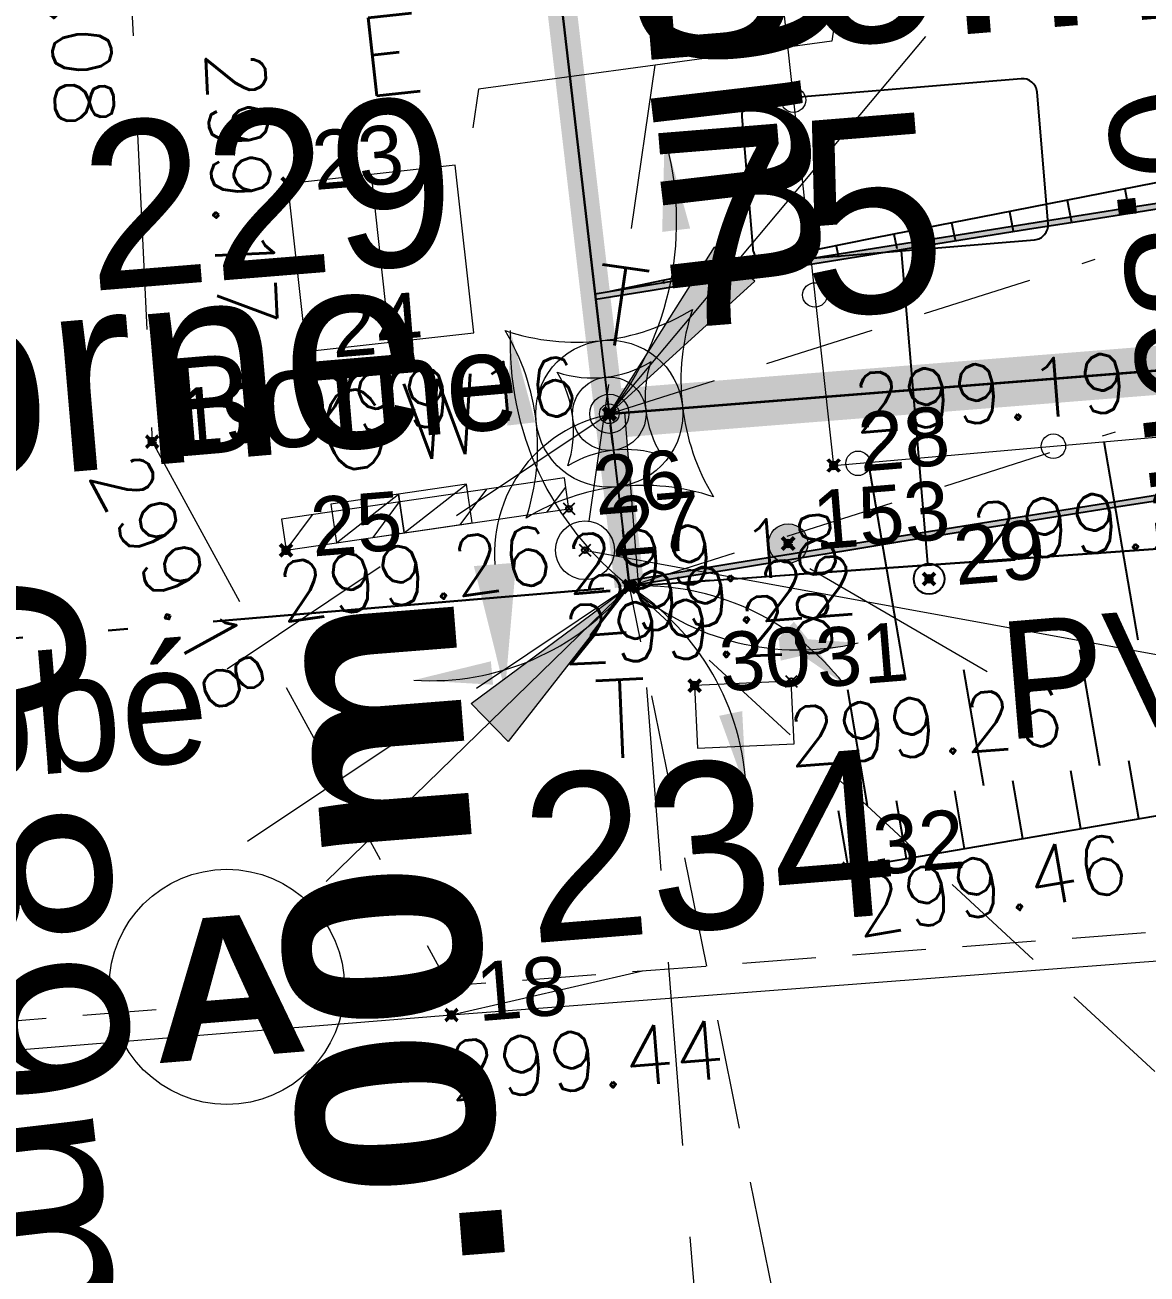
# Model space of a CAD drawing. Header units: metres. Extents: x 1851758 to 1852050, y 5187822 to 5188223.
# Drawn here: x 1851860.5 to 1851866.22, y 5187874.66 to 5187881.03 of the extents above; entities that cross this region are included whole.
import ezdxf
from ezdxf.enums import TextEntityAlignment as Align

# ---------------------------------------------------------------- set-up
doc = ezdxf.new("R2010")
doc.units = ezdxf.units.M
doc.header["$LTSCALE"] = 2.5
doc.header["$PDMODE"] = 35
doc.header["$PDSIZE"] = 0.03
for name, pattern in [('L18', [0.6, 0.4, -0.2]), ('L42', [2.5, 2, -0.1, 0.1, -0.1, 0.1, -0.1]), ('L5', [1.15, 0.8, -0.175, 0, -0.175]), ('L8', [0.225, 0.15, -0.075])]:
    doc.linetypes.add(name, pattern=pattern)
doc.layers.get('0').update_dxf_attribs({"linetype": 'CONTINUOUS', "lineweight": 30})
for name, color, linetype, lineweight in [('AFF', 7, 'CONTINUOUS', 5), ('AFF_TXT', 7, 'CONTINUOUS', 15), ('CLO_HAC', 251, 'CONTINUOUS', 15), ('CLO_LEG', 7, 'CONTINUOUS', 15), ('CLO_MUR', 7, 'CONTINUOUS', 15), ('EAU', 4, 'CONTINUOUS', 5), ('EAU_TXT', 4, 'CONTINUOUS', 5), ('EDF', 1, 'CONTINUOUS', 5), ('EDF_TXT', 1, 'CONTINUOUS', 5), ('GAZ', 20, 'CONTINUOUS', 5), ('GAZ_TXT', 20, 'CONTINUOUS', 5), ('P', 7, 'CONTINUOUS', 50), ('PAR', 11, 'L5', 30), ('PAR_ALIGNT', 1, 'L18', 30), ('PAR_ALIGNT_TXT', 1, 'CONTINUOUS', 15), ('PAR_COT', 150, 'CONTINUOUS', 20), ('PRO_IMP_REP', 6, 'CONTINUOUS', 15), ('PRO_IMP_REP_VENTE', 6, 'CONTINUOUS', 15), ('PRO_PAR_COT_DA', 150, 'CONTINUOUS', 20), ('PRO_PAR_DA', 1, 'CONTINUOUS', 35), ('PRO_PAR_P', 7, 'CONTINUOUS', 70), ('PRO_PAR_P_DA', 7, 'CONTINUOUS', 70), ('PRO_PAR_SURF', 157, 'CONTINUOUS', 20), ('PTT', 3, 'CONTINUOUS', 5), ('PTT_AER', 3, 'L42', 18), ('PTT_TXT', 3, 'CONTINUOUS', 5), ('SIG', 200, 'CONTINUOUS', 20), ('SOL', 7, 'L18', 15), ('SOL_TXT', 7, 'CONTINUOUS', 13), ('TAL', 34, 'CONTINUOUS', 25), ('VOI', 251, 'CONTINUOUS', 20), ('Z', 7, 'CONTINUOUS', 9)]:
    doc.layers.add(name, color=color, linetype=linetype, lineweight=lineweight)
for name, color, linetype in [('MOB', 8, 'CONTINUOUS'), ('PRO_PAR_HAC', 7, 'CONTINUOUS'), ('PRO_PAR_N', 6, 'CONTINUOUS'), ('PRO_PAR_N_DA', 6, 'CONTINUOUS'), ('PRO_VOI', 7, 'CONTINUOUS'), ('PRO_VOI_PLANCHETTES', 232, 'CONTINUOUS'), ('TAL_HACH', 44, 'CONTINUOUS')]:
    doc.layers.add(name, color=color, linetype=linetype)
for name, color, linetype, plot in [('N', 1, 'CONTINUOUS', False), ('NCACHE', 7, 'CONTINUOUS', False), ('PCACHE', 7, 'CONTINUOUS', False), ('PRO_PAR_CONT_DA', 40, 'CONTINUOUS', False), ('ZCACHE', 7, 'CONTINUOUS', False)]:
    doc.layers.add(name, color=color, linetype=linetype, plot=plot)
doc.styles.add('_ECRITURE', font='NEWSGOTN.TTF')
doc.styles.add('ARIAL_B', font='arialbd.ttf', dxfattribs={"width": 1.1})
doc.styles.add('Ecriture', font='NEWSGOTN.TTF')
doc.styles.add('SIMPLEX', font='SIMPLEX.SHX', dxfattribs={"oblique": 27})
doc.styles.get("Standard").update_dxf_attribs({"font": 'arial.ttf'})

# ---------------------------------------------------------------- blocks, each defined once
blk = doc.blocks.new('TCPOINT')
blk.add_point((0, 0))
at = {"layer": 'N'}
blk.add_attdef('MAT', (0.2, 0.2), '', height=0.34, dxfattribs=at)
at = {"layer": 'Z', "style": 'SIMPLEX'}
blk.add_attdef('ALT', (0.2, -0.54), '', height=0.34, dxfattribs=at)
blk = doc.blocks.new('*U56')
at = {"layer": 'EAU', "flags": 128}
for points in [[(0, 0.8604), (0, 0)], [(0.8604, 0.8604), (0, 0.8604)], [(0.8604, 0), (0.8604, 0.8604)], [(0, 0), (0.8604, 0)]]:
    blk.add_lwpolyline(points, dxfattribs=at)
at = {"layer": 'EAU'}
blk.add_lwpolyline([(0.8604, 0.4302), (0, 0.4302)], dxfattribs=at)
at = {"layer": 'EAU_TXT', "style": 'SIMPLEX'}
blk.add_attdef('EAU_TXT', text='', height=0.4, rotation=90, dxfattribs=at).set_placement((-0.5957, 0.5959), align=Align.MIDDLE)
blk = doc.blocks.new('*U57')
at = {"layer": 'GAZ'}
blk.add_lwpolyline([(0.2, 0), (0, 0.35)], dxfattribs=at)
at = {"layer": 'GAZ', "flags": 128}
for points in [[(0, 0.35), (0, 0)], [(0.2, 0.35), (0, 0.35)], [(0.2, 0), (0.2, 0.35)], [(0, 0), (0.2, 0)]]:
    blk.add_lwpolyline(points, dxfattribs=at)
at = {"layer": 'GAZ_TXT', "style": 'SIMPLEX'}
blk.add_text('G', height=0.4, rotation=90, dxfattribs=at).set_placement((-0.3596, 0.168), align=Align.MIDDLE)
blk = doc.blocks.new('*U58')
at = {"layer": 'EDF'}
blk.add_lwpolyline([(0.2, 0), (0, 0.35)], dxfattribs=at)
at = {"layer": 'EDF', "flags": 128}
for points in [[(0, 0.35), (0, 0)], [(0.2, 0.35), (0, 0.35)], [(0.2, 0), (0.2, 0.35)], [(0, 0), (0.2, 0)]]:
    blk.add_lwpolyline(points, dxfattribs=at)
at = {"layer": 'EDF_TXT', "style": 'SIMPLEX'}
blk.add_attdef('EDF_TXT', text='', height=0.4, rotation=90, dxfattribs=at).set_placement((-0.3533, 0.2793), align=Align.MIDDLE)
blk = doc.blocks.new('MOB_02')
at = {"layer": 'MOB', "linetype": 'Continuous'}
blk.add_lwpolyline([(0, 1.679534), (0.680858, 1.679534, 0.414214), (0.755858, 1.754534), (0.755858, 2.428793, 0.414214), (0.680858, 2.503793), (-0.680858, 2.503793, 0.414214), (-0.755858, 2.428793), (-0.755858, 1.754534, 0.414214), (-0.680858, 1.679534)], format="xyb", close=True, dxfattribs=at)
at = {"layer": 'MOB'}
blk.add_lwpolyline([(0, 0.078125), (0, 1.679534)], dxfattribs=at)
blk.add_circle((0, 0), 0.078125, dxfattribs=at)
blk = doc.blocks.new('PTT_01')
at = {"layer": 'PTT'}
for points in [[(0.875, 2.95), (0.875, 2.75), (-0.875, 2.25), (-0.875, 2.05)], [(0, 1.6583), (0, 2.5)], [(0, 0.15), (0, 0.8536)]]:
    blk.add_lwpolyline(points, dxfattribs=at)
blk.add_circle((0, 0), 0.15, dxfattribs=at)
at = {"layer": 'PTT_TXT', "style": 'SIMPLEX'}
blk.add_attdef('PTT_TXT', text='', height=0.4, dxfattribs=at).set_placement((0, 1.256), align=Align.MIDDLE)
blk = doc.blocks.new('*U59')
at = {"layer": 'PTT', "flags": 128}
for points in [[(0, 0.4933), (0, 0)], [(0.32, 0.4933), (0, 0.4933)], [(0.32, 0), (0.32, 0.4933)], [(0, 0), (0.32, 0)]]:
    blk.add_lwpolyline(points, dxfattribs=at)
at = {"layer": 'PTT_TXT', "style": 'SIMPLEX'}
blk.add_attdef('PTT_TXT', text='', height=0.4, rotation=90, dxfattribs=at).set_placement((0.1525, -0.3819), align=Align.MIDDLE)
blk = doc.blocks.new('CLOLEG')
blk.add_circle((0, 0), 0.0625)
blk = doc.blocks.new('COTATION_02B')
at = {"layer": 'PAR_ALIGNT_TXT', "linetype": 'Continuous'}
blk.add_lwpolyline([(0, 0), (0, 0, -0.414214), (-0.288, -0.288), (-0.288, -0.288)], format="xyb", dxfattribs=at)
blk.add_solid([(-0.288, -0.2448), (-0.288, -0.3312), (-0.5472, -0.288)], dxfattribs=at)
blk = doc.blocks.new('*U107')
at = {"layer": 'PAR_COT'}
for points in [[(-0.2282, 1.6583), (0, 0)], [(-0.0013, 0.6698), (-0.1796, 0.6453)], [(-0.0013, 0.6698), (0, 0), (-0.1796, 0.6453)]]:
    blk.add_lwpolyline(points, dxfattribs=at)
blk.add_solid([(0, 0), (-0.1796, 0.6453), (-0.0013, 0.6698)], dxfattribs=at)
blk = doc.blocks.new('PAR_COT_01B')
at = {"layer": 'PAR_COT'}
blk.add_lwpolyline([(-1.1434, 0.3705, 0, 0.12, 0), (-0.7421, 0.3729, 0.12, 0.12, 0)], format="xyseb", dxfattribs=at)
blk.add_arc((-0.9301, -0.9209), 1.3089, 44.7149, 99.3768, dxfattribs=at)
blk = doc.blocks.new('PAR_COT_02B')
at = {"layer": 'PAR_COT'}
blk.add_lwpolyline([(-1.1393, -0.3767, 0, 0.1198, 0), (-0.7387, -0.3767, 0.1198, 0.1198, 0)], format="xyseb", dxfattribs=at)
blk.add_arc((-0.9341, 0.9139), 1.3068, 260.964, 315.6259, dxfattribs=at)
blk = doc.blocks.new('*U108')
at = {"layer": 'PAR_COT'}
for points in [[(-0.0661, -0.6666), (0, 0), (0.1138, -0.6601)], [(0.0516, -1.4384), (0, 0)], [(-0.0661, -0.6666), (0.1138, -0.6601)]]:
    blk.add_lwpolyline(points, dxfattribs=at)
blk.add_solid([(0, 0), (0.1138, -0.6601), (-0.0661, -0.6666)], dxfattribs=at)
blk = doc.blocks.new('BORNE IMP')
at = {"layer": 'PRO_IMP_REP'}
for radius in [0.375, 0.1]:
    blk.add_circle((0, 0), radius, dxfattribs=at)
for centre, start, end in [((-0.0473, 1.5182), 246.91866, 296.65352), ((-1.5182, -0.0473), 336.91866, 26.65352), ((1.5182, 0.0473), 156.91866, 206.65352), ((0.0473, -1.5182), 66.91866, 116.65352)]:
    blk.add_arc(centre, 1.144, start, end, dxfattribs=at)
blk = doc.blocks.new('PAR REP VENTE')
at = {"layer": 'PRO_IMP_REP_VENTE'}
for radius in [0.375, 0.1]:
    blk.add_circle((0, 0), radius, dxfattribs=at)
for centre, start, end in [((-0.17, 1.509), 251.5595, 301.2943), ((1.509, 0.17), 161.5595, 211.2943), ((-1.509, -0.17), 341.5595, 31.2943), ((0.17, -1.509), 71.5595, 121.2943)]:
    blk.add_arc(centre, 1.144, start, end, dxfattribs=at)

msp = doc.modelspace()

# ---------------------------------------------------------------- hatches: boundary and pattern name
at = {"layer": 'CLO_HAC'}
h = msp.add_hatch(dxfattribs=at)
h.set_pattern_fill('ANSI31', color=256, scale=0.1)
h.set_pattern_definition([(53.346, (1851861.8306, 5187878.35423), (-0.254716, 0.18954), [])])
h.paths.add_polyline_path([(1851863.2506, 5187878.7243), (1851861.8074, 5187878.5125), (1851861.8306, 5187878.3542), (1851863.2738, 5187878.566)])
at = {"layer": 'PRO_PAR_HAC'}
h = msp.add_hatch(color=3, dxfattribs=at)
h.dxf.hatch_style = 1
h.paths.add_polyline_path([(1851864.2919, 5187878.3888, -1), (1851864.4919, 5187878.3888, -1)], flags=16)
h.paths.add_polyline_path([(1851863.3418, 5187878.4463), (1851863.9591, 5187878.4964), (1851863.9219, 5187878.9544), (1851863.3046, 5187878.9043)], flags=9)
h.paths.add_polyline_path([(1851863.1973, 5187878.0484), (1851864.7707, 5187878.1761), (1851864.7343, 5187878.6246), (1851863.1609, 5187878.4969)], flags=9)
h.paths.add_polyline_path([(1851863.4241, 5187878.2414), (1851864.0388, 5187878.2913), (1851864.0023, 5187878.7417), (1851863.3875, 5187878.6918)], flags=9)
h.paths.add_polyline_path([(1851863.2788, 5187877.837), (1851864.9092, 5187877.9694), (1851864.8728, 5187878.4179), (1851863.2424, 5187878.2855)], flags=9)
at = {"layer": 'PRO_VOI_PLANCHETTES'}
h = msp.add_hatch(color=256, dxfattribs=at)
h.dxf.hatch_style = 1
edge = h.paths.add_edge_path()
edge.add_arc((1851926.4252, 5187498.2076), 386.6253, 94.068008, 99.380647, ccw=False)
edge.add_line((1851898.9978, 5187883.8588), (1851897.6403, 5187902.7554))
edge.add_line((1851897.6403, 5187902.7554), (1851897.6702, 5187902.7575))
edge.add_line((1851897.6702, 5187902.7575), (1851899.0298, 5187883.831))
edge.add_line((1851899.0298, 5187883.831), (1851899.001, 5187883.8289))
edge.add_arc((1851926.4252, 5187498.2076), 386.5953, 94.067849, 99.380857)
edge.add_line((1851863.4115, 5187879.6328), (1851863.408, 5187879.6626))
h = msp.add_hatch(color=256, dxfattribs=at)
h.dxf.hatch_style = 1
edge = h.paths.add_edge_path()
edge.add_arc((1851926.4252, 5187498.2076), 385.1553, 94.067373, 99.391014, ccw=False)
edge.add_line((1851899.1063, 5187882.3928), (1851938.5438, 5187885.1975))
edge.add_line((1851938.5438, 5187885.1975), (1851938.7524, 5187882.2942))
edge.add_line((1851938.7524, 5187882.2942), (1851938.7225, 5187882.2918))
edge.add_line((1851938.7225, 5187882.2918), (1851938.5161, 5187885.1654))
edge.add_line((1851938.5161, 5187885.1654), (1851899.1052, 5187882.3626))
edge.add_arc((1851926.4252, 5187498.2076), 385.1253, 94.067849, 99.391226)
edge.add_line((1851863.5824, 5187878.1711), (1851863.5789, 5187878.2009))

# ---------------------------------------------------------------- linework, layer by layer
at = {"layer": 'AFF'}
msp.add_circle((1851864.3919, 5187878.3888), 0.1, dxfattribs=at)
at = {"layer": 'AFF_TXT', "flags": 128}
msp.add_lwpolyline([(1851864.5016, 5187878.2614), (1851865.4075, 5187877.7363)], dxfattribs=at)
at = {"layer": 'CLO_LEG', "flags": 128}
msp.add_lwpolyline([(1851977.7388, 5187951.8867), (1851978.2601, 5187947.3883), (1851966.8096, 5187945.8048), (1851954.0429, 5187944.6228), (1851949.2974, 5187943.9857), (1851940.9256, 5187943.3518), (1851925.9141, 5187942.038), (1851910.5772, 5187940.7743), (1851894.403, 5187938.9631), (1851878.9134, 5187938.0087), (1851863.8353, 5187936.8862), (1851858.3142, 5187936.2978), (1851859.6111, 5187922.8235), (1851861.6242, 5187905.1582), (1851863.1461, 5187891.8663), (1851864.24, 5187882.2784), (1851864.6238, 5187878.7868), (1851868.8953, 5187879.1616), (1851886.9294, 5187880.4333), (1851898.2976, 5187881.4051)], dxfattribs=at)
at = {"layer": 'CLO_MUR', "flags": 128}
msp.add_lwpolyline([(1851863.2506, 5187878.7243), (1851861.8074, 5187878.5125), (1851861.8306, 5187878.3542), (1851863.2738, 5187878.566)], close=True, dxfattribs=at)
at = {"layer": 'PAR', "flags": 128}
for points in [[(1851841.4458, 5188067.5715), (1851856.5917, 5187937.9836), (1851863.5824, 5187878.1707)], [(1851757.77, 5187868.487), (1851833.6918, 5187875.6402), (1851863.5824, 5187878.1707), (1851981.4866, 5187886.528), (1851987.4718, 5187886.9522), (1852004.3774, 5187888.6518), (1852028.9496, 5187890.8198)]]:
    msp.add_lwpolyline(points, dxfattribs=at)
at = {"layer": 'PAR_ALIGNT', "ltscale": 2.5, "const_width": 0.25, "flags": 128}
msp.add_lwpolyline([(1851863.4796, 5187879.0507), (1851981.3715, 5187888.4018)], dxfattribs=at)
msp.add_lwpolyline([(1851863.4796, 5187879.0507), (1851981.3715, 5187888.4018)], dxfattribs=at)
at = {"layer": 'PAR_ALIGNT_TXT', "linetype": 'L8', "ltscale": 2.5, "flags": 128}
msp.add_lwpolyline([(1851863.5573, 5187879.0569), (1851864.0317, 5187873.0756)], dxfattribs=at)
at = {"layer": 'PAR_COT', "color": 1, "const_width": 0.15, "flags": 128}
msp.add_lwpolyline([(1851863.5824, 5187878.1707), (1851863.4796, 5187879.0507), (1851857.7746, 5187927.8624), (1851856.5917, 5187937.9836), (1851927.7207, 5187943.0606), (1851977.7933, 5187946.6346), (1851981.3715, 5187888.4018)], dxfattribs=at)
at = {"layer": 'PAR_COT', "linetype": 'L8', "ltscale": 1.5, "flags": 128}
for points in [[(1851863.4796, 5187879.0507), (1851865.9586, 5187879.839)], [(1851863.5824, 5187878.1707), (1851866.0615, 5187878.959)], [(1851865.8258, 5187867.1383), (1851863.5824, 5187878.1707), (1851874.8213, 5187867.7842)]]:
    msp.add_lwpolyline(points, dxfattribs=at)
at = {"layer": 'PAR_COT'}
msp.add_circle((1851861.5288, 5187876.1269), 0.6, dxfattribs=at)
at = {"layer": 'PRO_PAR_CONT_DA', "flags": 128}
msp.add_lwpolyline([(1851940.223, 5187919.3492), (1851911.8795, 5187917.3131), (1851912.1661, 5187913.3233), (1851908.6751, 5187913.0726), (1851908.3885, 5187917.0623), (1851884.7038, 5187915.3608), (1851885.4031, 5187905.6262), (1851885.6711, 5187901.8955), (1851897.6403, 5187902.7554), (1851898.8308, 5187886.1831), (1851862.9456, 5187883.6194), (1851863.4796, 5187879.0507), (1851981.3715, 5187888.4018)], dxfattribs=at)
msp.add_lwpolyline([(1851863.5824, 5187878.1707), (1851981.4866, 5187886.528), (1851981.3715, 5187888.4018), (1851863.4796, 5187879.0507)], close=True, dxfattribs=at)
at = {"layer": 'PRO_PAR_COT_DA', "linetype": 'L8', "ltscale": 2.5, "flags": 128}
for points in [[(1851863.4796, 5187879.0507), (1851861.1779, 5187877.5123)], [(1851863.5824, 5187878.1707), (1851861.2808, 5187876.6323)]]:
    msp.add_lwpolyline(points, dxfattribs=at)
at = {"layer": 'PRO_PAR_DA', "flags": 128}
msp.add_lwpolyline([(1851863.4796, 5187879.0507), (1851981.3715, 5187888.4018)], dxfattribs=at)
at = {"layer": 'PRO_PAR_SURF', "flags": 128}
msp.add_lwpolyline([(1851977.7933, 5187946.6346), (1851981.4866, 5187886.528), (1851863.5824, 5187878.1707), (1851856.5917, 5187937.9836), (1851927.7207, 5187943.0606)], close=True, dxfattribs=at)
at = {"layer": 'PRO_VOI', "color": 32}
for p, q in [((1851866.109, 5187880.1977), (1851866.1337, 5187880.0705)), ((1851865.8145, 5187880.1403), (1851865.8368, 5187880.0262)), ((1851865.5201, 5187880.0826), (1851865.5399, 5187879.9819)), ((1851865.2258, 5187880.0247), (1851865.243, 5187879.9376)), ((1851864.9315, 5187879.9664), (1851864.946, 5187879.8933)), ((1851864.6373, 5187879.9078), (1851864.649, 5187879.849)), ((1851864.049, 5187879.7897), (1851864.0549, 5187879.7604)), ((1851864.3431, 5187879.8489), (1851864.352, 5187879.8047)), ((1851863.755, 5187879.7303), (1851863.7579, 5187879.716))]:
    msp.add_line(p, q, dxfattribs=at)
at = {"layer": 'PRO_VOI', "color": 34, "flags": 128}
msp.add_lwpolyline([(1851898.1914, 5187884.6027, 0.030026), (1851863.484, 5187879.6752)], format="xyb", dxfattribs=at)
at = {"layer": 'PRO_VOI_PLANCHETTES', "flags": 128}
for points in [[(1851863.408, 5187879.6626, -0.023185), (1851898.9978, 5187883.8588), (1851897.6403, 5187902.7554), (1851897.6702, 5187902.7575), (1851899.0298, 5187883.831), (1851899.001, 5187883.8289, 0.023187), (1851863.4115, 5187879.6328)], [(1851863.5789, 5187878.2009, -0.023233), (1851899.1063, 5187882.3928), (1851938.5438, 5187885.1975), (1851938.7524, 5187882.2942), (1851938.7225, 5187882.2918), (1851938.5161, 5187885.1654), (1851899.1052, 5187882.3626, 0.023232), (1851863.5824, 5187878.1711)]]:
    msp.add_lwpolyline(points, format="xyb", close=True, dxfattribs=at)
at = {"layer": 'PTT_AER', "flags": 128}
msp.add_lwpolyline([(1851863.3553, 5187878.3546), (1851906.7522, 5187870.428)], dxfattribs=at)
at = {"layer": 'SOL', "flags": 128}
msp.add_lwpolyline([(1851861.003, 5187881.9769), (1851861.1481, 5187878.9089), (1851862.6631, 5187876.1318)], dxfattribs=at)
at = {"layer": 'TAL', "flags": 128}
msp.add_lwpolyline([(1851864.6997, 5187876.7301), (1851868.8459, 5187877.4413), (1851887.0809, 5187878.7879), (1851898.8439, 5187879.8401)], dxfattribs=at)
at = {"layer": 'TAL_HACH'}
for p, q in [((1851866.1764, 5187877.8965), (1851866.0029, 5187878.9079)), ((1851864.9918, 5187877.6934), (1851864.8015, 5187878.8024)), ((1851865.9817, 5187877.2544), (1851865.8802, 5187877.8458)), ((1851865.3894, 5187877.1528), (1851865.2879, 5187877.7442)), ((1851864.7971, 5187877.0512), (1851864.6956, 5187877.6426)), ((1851866.1805, 5187876.9841), (1851866.1298, 5187877.2798)), ((1851865.5882, 5187876.8825), (1851865.5374, 5187877.1782)), ((1851865.8843, 5187876.9333), (1851865.8336, 5187877.229)), ((1851865.292, 5187876.8317), (1851865.2413, 5187877.1274)), ((1851864.9958, 5187876.7809), (1851864.9451, 5187877.0766)), ((1851864.6997, 5187876.7301), (1851864.649, 5187877.0258))]:
    msp.add_line(p, q, dxfattribs=at)
at = {"layer": 'VOI', "linetype": 'L8', "flags": 128}
msp.add_lwpolyline([(1851976.6693, 5187885.3047), (1851970.013, 5187884.7629), (1851956.2715, 5187883.692), (1851953.8325, 5187883.4922), (1851936.7382, 5187882.1342), (1851919.7918, 5187880.7585), (1851910.7776, 5187880.0076), (1851904.8873, 5187879.5294), (1851887.0287, 5187878.0595), (1851868.9293, 5187876.6098), (1851862.6631, 5187876.1318), (1851857.1947, 5187875.6892), (1851855.6144, 5187875.5574)], dxfattribs=at)
at = {"layer": 'VOI', "flags": 128}
for points in [[(1851976.6794, 5187885.1588), (1851970.0249, 5187884.6145), (1851956.2833, 5187883.5436), (1851953.8444, 5187883.3438), (1851936.7502, 5187881.9858), (1851919.804, 5187880.6102), (1851910.7898, 5187879.8592), (1851904.8994, 5187879.381), (1851887.0408, 5187877.9111), (1851868.9409, 5187876.4614), (1851862.6748, 5187875.9834), (1851857.2069, 5187875.5408), (1851855.6268, 5187875.409)], [(1851863.6495, 5187876.207), (1851862.6748, 5187875.9834)]]:
    msp.add_lwpolyline(points, dxfattribs=at)

# ---------------------------------------------------------------- block references
at = {"layer": 'CLO_LEG'}
for p, rotation in [((1851864.4189, 5187880.6506), 276.2731598380212), ((1851864.5282, 5187879.6566), 276.2731598380212), ((1851865.7445, 5187878.8852), 5.014375092919268), ((1851864.7483, 5187878.7978), 5.014375092919268)]:
    msp.add_blockref('CLOLEG', p, dxfattribs=dict(at, rotation=rotation))
at = {"layer": 'EAU', "rotation": 276.2949241222437}
msp.add_blockref('*U56', (1851861.8386, 5187880.2239), dxfattribs=at).add_auto_attribs({'EAU_TXT': 'E'})
at = {"layer": 'EDF', "rotation": 278.3460003689223}
msp.add_blockref('*U58', (1851862.4051, 5187878.6407), dxfattribs=at).add_auto_attribs({'EDF_TXT': 'W'})
at = {"layer": 'GAZ', "rotation": 278.3460003733026}
msp.add_blockref('*U57', (1851862.0588, 5187878.5898), dxfattribs=at)
at = {"layer": 'P'}
ref = msp.add_blockref('TCPOINT', (1851861.003, 5187881.9769, 299.08), dxfattribs=dict(at, rotation=301.9002445867005))
ref.add_attrib('MAT', '20', (1851861.1408, 5187881.9449, 299.08), dxfattribs={"layer": 'N', "height": 0.3, "rotation": 4.64079})
ref.add_attrib('ALT', '299.08', dxfattribs={"layer": 'Z', "height": 0.3, "rotation": 272.70675, "style": 'SIMPLEX'}).set_placement((1851860.8912, 5187881.9309, 299.08), align=Align.TOP_LEFT)
ref = msp.add_blockref('TCPOINT', (1851861.8386, 5187880.2239, 299.17), dxfattribs=dict(at, rotation=301.9002445867005))
ref.add_attrib('MAT', '23', (1851861.9763, 5187880.1919, 299.17), dxfattribs={"layer": 'N', "height": 0.3, "rotation": 4.64079})
ref.add_attrib('ALT', '299.17', dxfattribs={"layer": 'Z', "height": 0.3, "rotation": 272.70675, "style": 'SIMPLEX'}).set_placement((1851861.7198, 5187880.9126, 299.17), align=Align.TOP_LEFT)
ref = msp.add_blockref('TCPOINT', (1851864.6238, 5187878.7868, 299.19), dxfattribs=dict(at, rotation=301.9002445867005))
ref.add_attrib('MAT', '28', (1851864.7615, 5187878.7548, 299.19), dxfattribs={"layer": 'N', "height": 0.3, "rotation": 4.64079})
ref.add_attrib('ALT', '299.19', dxfattribs={"layer": 'Z', "height": 0.3, "rotation": 4.64079, "style": 'SIMPLEX'}).set_placement((1851864.7075, 5187879.2512, 299.19), align=Align.TOP_LEFT)
ref = msp.add_blockref('TCPOINT', (1851861.1481, 5187878.9089, 299.18), dxfattribs=dict(at, rotation=301.9002445867005))
ref.add_attrib('MAT', '19', (1851861.2858, 5187878.8768, 299.18), dxfattribs={"layer": 'N', "height": 0.3, "rotation": 4.64079})
ref.add_attrib('ALT', '299.18', dxfattribs={"layer": 'Z', "height": 0.3, "rotation": 298.61457, "style": 'SIMPLEX'}).set_placement((1851861.0778, 5187878.8857, 299.18), align=Align.TOP_LEFT)
ref = msp.add_blockref('TCPOINT', (1851864.3919, 5187878.3888), dxfattribs=dict(at, rotation=301.9002445867005))
ref.add_attrib('MAT', '153', (1851864.5296, 5187878.3568), dxfattribs={"layer": 'N', "height": 0.3, "rotation": 4.64079})
ref = msp.add_blockref('TCPOINT', (1851861.8306, 5187878.3542, 299.26), dxfattribs=dict(at, rotation=301.9002445867005))
ref.add_attrib('MAT', '25', (1851861.9683, 5187878.3222, 299.26), dxfattribs={"layer": 'N', "height": 0.3, "rotation": 4.64079})
ref.add_attrib('ALT', '299.26', dxfattribs={"layer": 'Z', "height": 0.3, "rotation": 8.346, "style": 'SIMPLEX'}).set_placement((1851861.7653, 5187878.2823, 299.26), align=Align.TOP_LEFT)
ref = msp.add_blockref('TCPOINT', (1851865.1104, 5187878.2083, 299.22), dxfattribs=dict(at, rotation=301.9002445867005))
ref.add_attrib('MAT', '29', (1851865.2481, 5187878.1762, 299.22), dxfattribs={"layer": 'N', "height": 0.3, "rotation": 4.64079})
ref.add_attrib('ALT', '299.22', dxfattribs={"layer": 'Z', "height": 0.3, "rotation": 4.64079, "style": 'SIMPLEX'}).set_placement((1851865.3077, 5187878.5889, 299.22), align=Align.TOP_LEFT)
ref = msp.add_blockref('TCPOINT', (1851863.9149, 5187877.664, 299.28), dxfattribs=dict(at, rotation=301.9002445867005))
ref.add_attrib('MAT', '30', (1851864.0527, 5187877.6319, 299.28), dxfattribs={"layer": 'N', "height": 0.3, "rotation": 4.64079})
ref.add_attrib('ALT', '299.28', dxfattribs={"layer": 'Z', "height": 0.3, "rotation": 2.60579, "style": 'SIMPLEX'}).set_placement((1851863.2288, 5187878.0715, 299.28), align=Align.TOP_LEFT)
ref = msp.add_blockref('TCPOINT', (1851864.6997, 5187876.7301, 299.46), dxfattribs=dict(at, rotation=301.9002445867005))
ref.add_attrib('MAT', '32', (1851864.8374, 5187876.6981, 299.46), dxfattribs={"layer": 'N', "height": 0.3, "rotation": 4.64079})
ref.add_attrib('ALT', '299.46', dxfattribs={"layer": 'Z', "height": 0.3, "rotation": 9.73274, "style": 'SIMPLEX'}).set_placement((1851864.6998, 5187876.6744, 299.46), align=Align.TOP_LEFT)
ref = msp.add_blockref('TCPOINT', (1851862.6748, 5187875.9834, 299.44), dxfattribs=dict(at, rotation=301.9002445867005))
ref.add_attrib('MAT', '18', (1851862.8125, 5187875.9513, 299.44), dxfattribs={"layer": 'N', "height": 0.3, "rotation": 4.64079})
ref.add_attrib('ALT', '299.44', dxfattribs={"layer": 'Z', "height": 0.3, "rotation": 4.64079, "style": 'SIMPLEX'}).set_placement((1851862.6427, 5187875.8456, 299.44), align=Align.TOP_LEFT)
at = {"layer": 'PAR_ALIGNT_TXT', "xscale": -2.5, "yscale": 2.5, "zscale": 2.5, "rotation": 274.5351457070715}
msp.add_blockref('COTATION_02B', (1851863.5573, 5187879.0569), dxfattribs=at)
at = {"layer": 'PAR_COT'}
for name, p, xscale, yscale, zscale, rotation in [('*U107', (1851863.4796, 5187879.0507), 1.5, 1.5, 1.5, 312.1909527724392), ('PAR_COT_01B', (1851863.4796, 5187879.0507), 1.2, 1.2, 1.2, 276.6663206810869), ('PAR_COT_02B', (1851863.5824, 5187878.1707), 1.2, 1.2, 1.2, 276.6663206817542), ('*U108', (1851863.5824, 5187878.1707), 1.5, 1.5, 1.5, 312.1909527724392)]:
    msp.add_blockref(name, p, dxfattribs=dict(at, xscale=xscale, yscale=yscale, zscale=zscale, rotation=rotation))
for name, rotation in [('PAR_COT_02B', 137.25720067591), ('PAR_COT_02B', 101.4941578516989), ('PAR_COT_01B', 184.054461854164), ('PAR_COT_02B', 5.229005391386836)]:
    msp.add_blockref(name, (1851863.5824, 5187878.1707), dxfattribs=dict(at, rotation=rotation))
at = {"layer": 'PCACHE'}
ref = msp.add_blockref('TCPOINT', (1851861.9329, 5187879.3687, 299.16), dxfattribs=dict(at, rotation=301.9002445867005))
ref.add_attrib('MAT', '24', (1851862.0707, 5187879.3367, 299.16), dxfattribs={"layer": 'NCACHE', "height": 0.3, "rotation": 4.64079})
ref.add_attrib('ALT', '299.16', dxfattribs={"layer": 'ZCACHE', "height": 0.3, "rotation": 4.64079, "style": 'SIMPLEX'}).set_placement((1851861.9009, 5187879.231, 299.16), align=Align.TOP_LEFT)
ref = msp.add_blockref('TCPOINT', (1851863.2738, 5187878.566, 299.18), dxfattribs=dict(at, rotation=301.9002445867005))
ref.add_attrib('MAT', '26', (1851863.4115, 5187878.5339, 299.18), dxfattribs={"layer": 'NCACHE', "height": 0.3, "rotation": 4.64079})
ref.add_attrib('ALT', '299.18', dxfattribs={"layer": 'ZCACHE', "height": 0.3, "rotation": 4.64079, "style": 'SIMPLEX'}).set_placement((1851863.2417, 5187878.4282, 299.18), align=Align.TOP_LEFT)
ref = msp.add_blockref('TCPOINT', (1851863.3553, 5187878.3546, 299.22), dxfattribs=dict(at, rotation=301.9002445867005))
ref.add_attrib('MAT', '27', (1851863.493, 5187878.3225, 299.22), dxfattribs={"layer": 'NCACHE', "height": 0.3, "rotation": 4.64079})
ref.add_attrib('ALT', '299.22', dxfattribs={"layer": 'ZCACHE', "height": 0.3, "rotation": 4.64079, "style": 'SIMPLEX'}).set_placement((1851863.3232, 5187878.2169, 299.22), align=Align.TOP_LEFT)
ref = msp.add_blockref('TCPOINT', (1851864.4077, 5187877.6861, 299.26), dxfattribs=dict(at, rotation=301.9002445867005))
ref.add_attrib('MAT', '31', (1851864.5455, 5187877.654, 299.26), dxfattribs={"layer": 'NCACHE', "height": 0.3, "rotation": 4.64079})
ref.add_attrib('ALT', '299.26', dxfattribs={"layer": 'ZCACHE', "height": 0.3, "rotation": 4.64079, "style": 'SIMPLEX'}).set_placement((1851864.3757, 5187877.5483, 299.26), align=Align.TOP_LEFT)
at = {"layer": 'PRO_IMP_REP', "rotation": 4.640794973642308}
msp.add_blockref('BORNE IMP', (1851863.4796, 5187879.0507), dxfattribs=at)
at = {"layer": 'PRO_IMP_REP_VENTE', "xscale": 0.5, "yscale": 0.5, "zscale": 0.5}
msp.add_blockref('PAR REP VENTE', (1851863.4796, 5187879.0507), dxfattribs=at)
at = {"layer": 'PRO_PAR_P'}
ref = msp.add_blockref('TCPOINT', (1851863.4796, 5187879.0507), dxfattribs=dict(at, rotation=89.95836008128018))
ref.add_attrib('MAT', '75', (1851863.7418, 5187879.4796), dxfattribs={"layer": 'PRO_PAR_N', "lineweight": -2, "height": 1, "rotation": 4.64079, "style": 'Ecriture'})
at = {"layer": 'PRO_PAR_P_DA'}
ref = msp.add_blockref('TCPOINT', (1851863.4796, 5187879.0507), dxfattribs=dict(at, xscale=2.5, yscale=2.5, zscale=2.5))
ref.add_attrib('MAT', '229', (1851860.8285, 5187879.6759), dxfattribs={"layer": 'PRO_PAR_N_DA', "height": 0.85, "rotation": 4.64079, "style": '_ECRITURE'})
ref = msp.add_blockref('TCPOINT', (1851863.5824, 5187878.1707), dxfattribs=dict(at, xscale=2.5, yscale=2.5, zscale=2.5))
ref.add_attrib('MAT', '234', (1851863.0756, 5187876.3486), dxfattribs={"layer": 'PRO_PAR_N_DA', "height": 0.85, "rotation": 4.64079, "style": '_ECRITURE'})
at = {"layer": 'PTT'}
for name, p, rotation in [('PTT_01', (1851863.3553, 5187878.3546), 351.7595155627914), ('*U59', (1851863.9149, 5187877.664), 272.5673250064784)]:
    msp.add_blockref(name, p, dxfattribs=dict(at, rotation=rotation)).add_auto_attribs({'PTT_TXT': 'T'})
at = {"layer": 'SIG', "rotation": 4.772598575327012}
msp.add_blockref('MOB_02', (1851865.1104, 5187878.2083), dxfattribs=at)

# ---------------------------------------------------------------- texts
at = {"layer": 'AFF_TXT', "style": '_ECRITURE'}
msp.add_text('PVC', height=0.6, rotation=4.7726, dxfattribs=at).set_placement((1851865.502, 5187877.3875))
at = {"layer": 'PAR_ALIGNT_TXT', "insert": (1851862.3587, 5187875.951), "char_height": 1, "attachment_point": 5, "rotation": 94.53515, "style": 'ARIAL_B'}
msp.add_mtext('\\A1;6.00m', dxfattribs=at)
at = {"layer": 'PAR_COT', "style": 'ARIAL_B', "width": 1.1}
msp.add_text('A', height=0.72, rotation=4.64079, dxfattribs=at).set_placement((1851861.5288, 5187876.1269), align=Align.MIDDLE)
at = {"layer": 'PAR_COT', "insert": (1851866.4356, 5187879.5579), "char_height": 0.6, "attachment_point": 5, "rotation": 276.66632}
msp.add_mtext('\\A1;0.89m', dxfattribs=at)
at = {"layer": 'PRO_IMP_REP', "style": '_ECRITURE'}
msp.add_text('Borne ', height=1, rotation=4.88873, dxfattribs=at).set_placement((1851859.029, 5187878.6084))
at = {"layer": 'PRO_IMP_REP_VENTE', "style": '_ECRITURE'}
msp.add_text('Borne ', height=0.5, rotation=4.88873, dxfattribs=at).set_placement((1851861.2543, 5187878.8295))
at = {"layer": 'PRO_PAR_COT_DA', "char_height": 1, "attachment_point": 5, "rotation": 276.66632}
for s, insert in [('\\A1;4.60m', (1851864.0789, 5187881.584)), ('\\A1;0.89m', (1851860.4713, 5187876.2889))]:
    msp.add_mtext(s, dxfattribs=dict(at, insert=insert))
at = {"layer": 'PRO_PAR_N', "style": '_ECRITURE'}
msp.add_text('Borne', height=1, rotation=4.64079, dxfattribs=at).set_placement((1851863.5859, 5187880.8478))
at = {"layer": 'SOL_TXT', "style": '_ECRITURE'}
msp.add_text('Enrobé', height=0.6, rotation=4.7726, dxfattribs=at).set_placement((1851858.8755, 5187877.0678))

doc.saveas('drawing.dxf')
